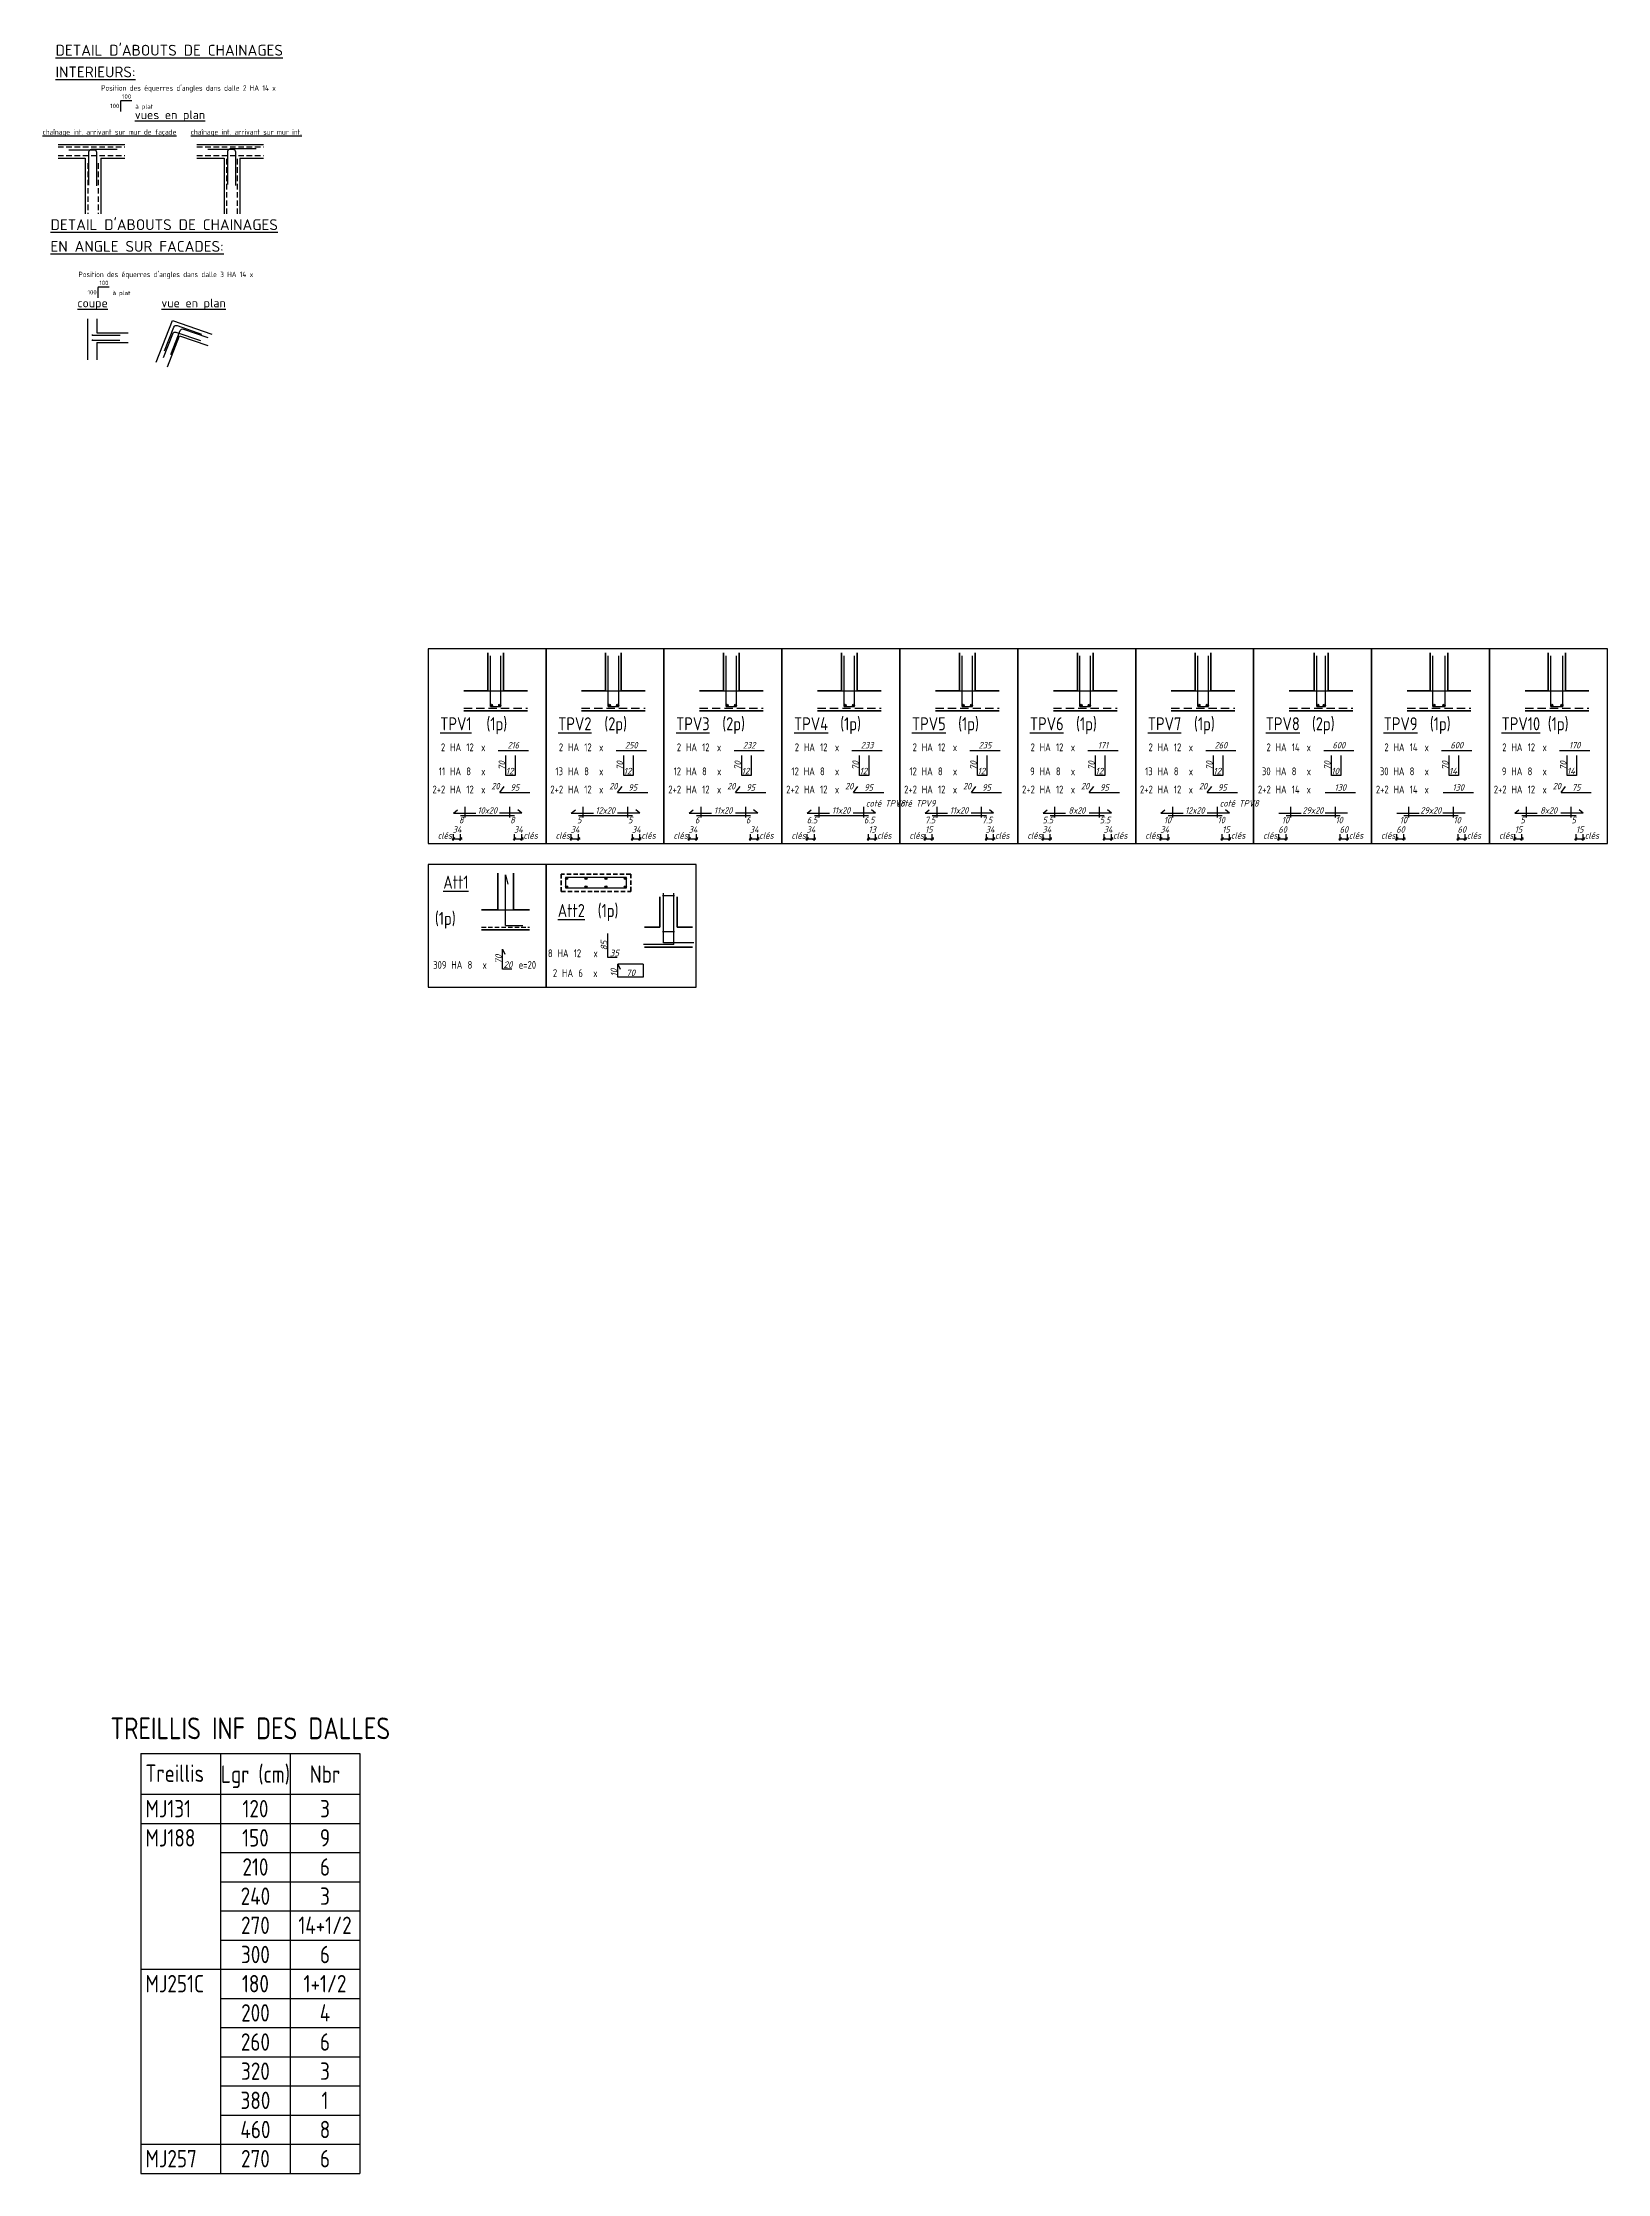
# Model space of a CAD drawing. Header units: millimetres. Extents: x 17235 to 23175, y -25578 to -23029.
# Drawn here: x 17235 to 19036, y -25481 to -23029 of the extents above; entities that cross this region are included whole.
import ezdxf
from ezdxf.enums import TextEntityAlignment as Align

# ---------------------------------------------------------------- set-up
doc = ezdxf.new("R2010")
doc.units = ezdxf.units.MM
doc.linetypes.add('CACHE', pattern=[9.525, 6.35, -3.175])
doc.layers.add('000-Arm_inf_txt', color=32, linetype='Continuous', lineweight=30)
doc.layers.add('01_arm', color=5, linetype='Continuous', lineweight=35)
doc.styles.add('MATTE_TXT', font='isocpeur.ttf', dxfattribs={"width": 0.8})

msp = doc.modelspace()

# ---------------------------------------------------------------- hatches: boundary and pattern name
at = {"layer": '000-Arm_inf_txt', "ltscale": 2}
for points in [[(17751.56, -23790.52, -1), (17751.56, -23792.92, -1)], [(17761.16, -23790.52, 1), (17761.16, -23792.92, 1)], [(17887.27, -23790.52, -1), (17887.27, -23792.92, -1)], [(17896.87, -23790.52, 1), (17896.87, -23792.92, 1)], [(18022.99, -23790.52, -1), (18022.99, -23792.92, -1)], [(18032.59, -23790.52, 1), (18032.59, -23792.92, 1)], [(18158.71, -23790.52, -1), (18158.71, -23792.92, -1)], [(18168.31, -23790.52, 1), (18168.31, -23792.92, 1)], [(18294.43, -23790.52, -1), (18294.43, -23792.92, -1)], [(18304.03, -23790.52, 1), (18304.03, -23792.92, 1)], [(18430.15, -23790.52, -1), (18430.15, -23792.92, -1)], [(18439.75, -23790.52, 1), (18439.75, -23792.92, 1)], [(18565.87, -23790.52, -1), (18565.87, -23792.92, -1)], [(18575.47, -23790.52, 1), (18575.47, -23792.92, 1)], [(18702.59, -23790.52, -1), (18702.59, -23792.92, -1)], [(18710.19, -23790.52, 1), (18710.19, -23792.92, 1)], [(18836.31, -23790.52, -1), (18836.31, -23792.92, -1)], [(18847.91, -23790.52, 1), (18847.91, -23792.92, 1)], [(18972.02, -23790.52, -1), (18972.02, -23792.92, -1)], [(18983.62, -23790.52, 1), (18983.62, -23792.92, 1)], [(17838.13, -23992.18, 1), (17838.13, -23989.78, 1)], [(17838.13, -23999.38, -1), (17838.13, -24001.78, -1)], [(17860.47, -23992.18, 1), (17860.47, -23989.78, 1)], [(17860.47, -23999.38, -1), (17860.47, -24001.78, -1)], [(17883.4, -23992.18, -1), (17883.4, -23989.78, -1)], [(17883.4, -23999.38, 1), (17883.4, -24001.78, 1)], [(17905.73, -23992.18, -1), (17905.73, -23989.78, -1)], [(17905.73, -23999.38, 1), (17905.73, -24001.78, 1)]]:
    msp.add_hatch(color=256, dxfattribs=at).paths.add_polyline_path(points)

# ---------------------------------------------------------------- linework, layer by layer
at = {"layer": '000-Arm_inf_txt'}
for p, q in [((17252.81, -23146.3), (17329.53, -23146.3)), ((17252.81, -23162.3), (17283.95, -23162.3)), ((17283.95, -23162.3), (17283.95, -23226.04)), ((17301.95, -23162.3), (17329.53, -23162.3)), ((17301.95, -23162.3), (17301.95, -23226.04)), ((17412.73, -23146.3), (17489.45, -23146.3)), ((17412.73, -23162.3), (17443.87, -23162.3)), ((17443.87, -23162.3), (17443.87, -23226.04)), ((17461.87, -23162.3), (17489.45, -23162.3)), ((17461.87, -23162.3), (17461.87, -23226.04)), ((17286.77, -23347.03), (17286.77, -23394.04)), ((17297.55, -23347.03), (17297.55, -23363.19)), ((17365.79, -23396.96), (17384.6, -23348.96)), ((17384.6, -23348.96), (17429.73, -23364.57)), ((17292.34, -23365.68), (17324.26, -23365.68)), ((17292.34, -23371.64), (17323.86, -23371.64)), ((17297.55, -23363.19), (17333.48, -23363.19)), ((17297.55, -23374.13), (17333.48, -23374.13)), ((17297.55, -23374.13), (17297.55, -23394.04)), ((17378.83, -23402.07), (17392.73, -23366.59)), ((17392.73, -23366.59), (17425.15, -23377.8)), ((17750.36, -23792.92), (17750.36, -23734.92)), ((17762.36, -23792.92), (17762.36, -23734.92)), ((17886.07, -23792.92), (17886.07, -23734.92)), ((17898.07, -23792.92), (17898.07, -23734.92)), ((18021.79, -23792.92), (18021.79, -23734.92)), ((18033.79, -23792.92), (18033.79, -23734.92)), ((18157.51, -23792.92), (18157.51, -23734.92)), ((18169.51, -23792.92), (18169.51, -23734.92)), ((18293.23, -23792.92), (18293.23, -23734.92)), ((18305.23, -23792.92), (18305.23, -23734.92)), ((18428.95, -23792.92), (18428.95, -23734.92)), ((18440.95, -23792.92), (18440.95, -23734.92)), ((18564.67, -23792.92), (18564.67, -23734.92)), ((18576.67, -23792.92), (18576.67, -23734.92)), ((18701.39, -23792.92), (18701.39, -23734.92)), ((18711.39, -23792.92), (18711.39, -23734.92)), ((18835.11, -23792.92), (18835.11, -23734.92)), ((18849.11, -23792.92), (18849.11, -23734.92)), ((18970.82, -23792.92), (18970.82, -23734.92)), ((18984.82, -23792.92), (18984.82, -23734.92)), ((17747.36, -23774.92), (17765.36, -23774.92)), ((17883.07, -23774.92), (17901.07, -23774.92)), ((18018.79, -23774.92), (18036.79, -23774.92)), ((18154.51, -23774.92), (18172.51, -23774.92)), ((18290.23, -23774.92), (18308.23, -23774.92)), ((18425.95, -23774.92), (18443.95, -23774.92)), ((18561.67, -23774.92), (18579.67, -23774.92)), ((18698.39, -23774.92), (18714.39, -23774.92)), ((18832.11, -23774.92), (18852.11, -23774.92)), ((18967.82, -23774.92), (18987.82, -23774.92)), ((17750.36, -23792.92), (17762.36, -23792.92)), ((17886.07, -23792.92), (17898.07, -23792.92)), ((18021.79, -23792.92), (18033.79, -23792.92)), ((18157.51, -23792.92), (18169.51, -23792.92)), ((18293.23, -23792.92), (18305.23, -23792.92)), ((18428.95, -23792.92), (18440.95, -23792.92)), ((18564.67, -23792.92), (18576.67, -23792.92)), ((18701.39, -23792.92), (18711.39, -23792.92)), ((18835.11, -23792.92), (18849.11, -23792.92)), ((18970.82, -23792.92), (18984.82, -23792.92)), ((17759.38, -23843.57), (17794.19, -23843.57)), ((17768.2, -23872.44), (17768.2, -23849.42)), ((17895.1, -23843.57), (17929.91, -23843.57)), ((17903.91, -23872.44), (17903.91, -23849.42)), ((18030.82, -23843.57), (18065.63, -23843.57)), ((18039.63, -23872.44), (18039.63, -23849.42)), ((18166.54, -23843.57), (18201.35, -23843.57)), ((18175.35, -23872.44), (18175.35, -23849.42)), ((18302.26, -23843.57), (18337.07, -23843.57)), ((18311.07, -23872.44), (18311.07, -23849.42)), ((18437.98, -23843.57), (18472.78, -23843.57)), ((18446.79, -23872.44), (18446.79, -23849.42)), ((18573.7, -23843.57), (18608.5, -23843.57)), ((18582.51, -23872.44), (18582.51, -23849.42)), ((18709.42, -23843.57), (18744.22, -23843.57)), ((18718.23, -23872.44), (18718.23, -23849.42)), ((18845.13, -23843.57), (18879.94, -23843.57)), ((18853.95, -23872.44), (18853.95, -23849.42)), ((18980.85, -23843.57), (19015.66, -23843.57)), ((18989.66, -23872.44), (18989.66, -23849.42)), ((17778.95, -23872.44), (17768.2, -23872.44)), ((17914.67, -23872.44), (17903.91, -23872.44)), ((18050.39, -23872.44), (18039.63, -23872.44)), ((18186.1, -23872.44), (18175.35, -23872.44)), ((18321.82, -23872.44), (18311.07, -23872.44)), ((18457.54, -23872.44), (18446.79, -23872.44)), ((18593.26, -23872.44), (18582.51, -23872.44)), ((18728.98, -23872.44), (18718.23, -23872.44)), ((18864.7, -23872.44), (18853.95, -23872.44)), ((19000.42, -23872.44), (18989.66, -23872.44)), ((17761.11, -23892.16), (17795.92, -23892.16)), ((17896.83, -23892.16), (17931.64, -23892.16)), ((18032.55, -23892.16), (18067.36, -23892.16)), ((18168.27, -23892.16), (18203.07, -23892.16)), ((18303.99, -23892.16), (18338.79, -23892.16)), ((18439.7, -23892.16), (18474.51, -23892.16)), ((18575.42, -23892.16), (18610.23, -23892.16)), ((18711.14, -23892.16), (18745.95, -23892.16)), ((18846.86, -23892.16), (18881.67, -23892.16)), ((18982.58, -23892.16), (19017.39, -23892.16)), ((17707.81, -23915.95), (17712.47, -23911.79)), ((17707.81, -23915.95), (17733.51, -23915.95)), ((17786.61, -23915.95), (17760.92, -23915.95)), ((17786.61, -23915.95), (17781.96, -23911.79)), ((17843.53, -23915.95), (17848.19, -23911.79)), ((17843.53, -23915.95), (17869.23, -23915.95)), ((17922.33, -23915.95), (17896.64, -23915.95)), ((17922.33, -23915.95), (17917.68, -23911.79)), ((17979.25, -23915.95), (17983.9, -23911.79)), ((17979.25, -23915.95), (18004.94, -23915.95)), ((18058.05, -23915.95), (18032.36, -23915.95)), ((18058.05, -23915.95), (18053.4, -23911.79)), ((18114.97, -23915.95), (18119.62, -23911.79)), ((18114.97, -23915.95), (18140.66, -23915.95)), ((18193.77, -23915.95), (18168.07, -23915.95)), ((18193.77, -23915.95), (18189.11, -23911.79)), ((18250.69, -23915.95), (18255.34, -23911.79)), ((18250.69, -23915.95), (18276.38, -23915.95)), ((18329.49, -23915.95), (18303.79, -23915.95)), ((18329.49, -23915.95), (18324.83, -23911.79)), ((18386.41, -23915.95), (18391.06, -23911.79)), ((18386.41, -23915.95), (18412.1, -23915.95)), ((18465.21, -23915.95), (18439.51, -23915.95)), ((18465.21, -23915.95), (18460.55, -23911.79)), ((18522.13, -23915.95), (18526.78, -23911.79)), ((18522.13, -23915.95), (18547.82, -23915.95)), ((18600.92, -23915.95), (18575.23, -23915.95)), ((18600.92, -23915.95), (18596.27, -23911.79)), ((18657.84, -23915.95), (18683.54, -23915.95)), ((18736.64, -23915.95), (18710.95, -23915.95)), ((18793.56, -23915.95), (18819.26, -23915.95)), ((18872.36, -23915.95), (18846.67, -23915.95)), ((18929.28, -23915.95), (18933.94, -23911.79)), ((18929.28, -23915.95), (18954.98, -23915.95)), ((19008.08, -23915.95), (18982.39, -23915.95)), ((19008.08, -23915.95), (19003.43, -23911.79)), ((17767.91, -24044.86), (17767.91, -23986.86)), ((17767.91, -23986.86), (17770.56, -23997.61)), ((17948.45, -24010.5), (17962.45, -24010.5)), ((17949.45, -24064.9), (17949.45, -24007.91)), ((17961.45, -24066.9), (17961.45, -24007.91)), ((17758.91, -24026.86), (17776.91, -24026.86)), ((17767.91, -24044.86), (17787.91, -24044.86)), ((17764.21, -24095.13), (17764.21, -24072.11)), ((17764.21, -24072.11), (17766.92, -24077.82)), ((17885.71, -24081.77), (17885.71, -24054.25)), ((17961.45, -24066.9), (17926.45, -24066.9)), ((17948.45, -24051.9), (17962.45, -24051.9)), ((17984.45, -24064.9), (17949.45, -24064.9)), ((17774.97, -24095.13), (17764.21, -24095.13)), ((17896.46, -24081.77), (17885.71, -24081.77)), ((17897.17, -24104.57), (17897.17, -24089.69)), ((17897.17, -24089.69), (17899.87, -24095.4)), ((17926.37, -24089.69), (17897.17, -24089.69)), ((17926.37, -24104.57), (17897.17, -24104.57)), ((17348.1, -24997.69), (17600.07, -24997.69)), ((17348.1, -24997.69), (17348.1, -25480.74)), ((17439.99, -24997.69), (17439.99, -25480.74)), ((17520.03, -24997.69), (17520.03, -25480.74)), ((17600.07, -24997.69), (17600.07, -25480.74)), ((17348.1, -25044.48), (17600.07, -25044.48)), ((17348.1, -25078.04), (17600.07, -25078.04)), ((17439.99, -25111.6), (17600.07, -25111.6)), ((17439.99, -25145.16), (17600.07, -25145.16)), ((17439.99, -25178.72), (17600.07, -25178.72)), ((17439.99, -25212.28), (17600.07, -25212.28)), ((17348.1, -25245.83), (17600.07, -25245.83)), ((17439.99, -25279.39), (17600.07, -25279.39)), ((17439.99, -25312.95), (17600.07, -25312.95)), ((17439.99, -25346.51), (17600.07, -25346.51)), ((17439.99, -25380.07), (17600.07, -25380.07)), ((17439.99, -25413.62), (17600.07, -25413.62)), ((17348.1, -25447.18), (17600.07, -25447.18)), ((17348.1, -25480.74), (17600.07, -25480.74))]:
    msp.add_line(p, q, dxfattribs=at)
at = {"layer": '000-Arm_inf_txt', "linetype": 'CACHE'}
for p, q in [((17252.81, -23149.3), (17329.53, -23149.3)), ((17252.81, -23159.3), (17329.53, -23159.3)), ((17412.73, -23149.3), (17489.45, -23149.3)), ((17412.73, -23159.3), (17489.45, -23159.3)), ((17446.87, -23163.12), (17446.87, -23226.04)), ((17458.87, -23163.12), (17458.87, -23226.04)), ((17286.95, -23168), (17286.95, -23226.04)), ((17298.95, -23168), (17298.95, -23226.04))]:
    msp.add_line(p, q, dxfattribs=at)
at = {"layer": '000-Arm_inf_txt', "linetype": 'CACHE', "ltscale": 1.5}
for p, q in [((17719.73, -23794.92), (17792.98, -23794.92)), ((17855.45, -23794.92), (17928.7, -23794.92)), ((17991.17, -23794.92), (18064.41, -23794.92)), ((18126.89, -23794.92), (18200.13, -23794.92)), ((18262.61, -23794.92), (18335.85, -23794.92)), ((18398.33, -23794.92), (18471.57, -23794.92)), ((18534.05, -23794.92), (18607.29, -23794.92)), ((18669.77, -23794.92), (18743.01, -23794.92)), ((18805.48, -23794.92), (18878.73, -23794.92)), ((18941.2, -23794.92), (19014.45, -23794.92))]:
    msp.add_line(p, q, dxfattribs=at)
at = {"layer": '000-Arm_inf_txt', "ltscale": 7}
for p, q in [((17778.95, -23849.42), (17778.95, -23872.44)), ((17914.67, -23849.42), (17914.67, -23872.44)), ((18050.39, -23849.42), (18050.39, -23872.44)), ((18186.1, -23849.42), (18186.1, -23872.44)), ((18321.82, -23849.42), (18321.82, -23872.44)), ((18457.54, -23849.42), (18457.54, -23872.44)), ((18593.26, -23849.42), (18593.26, -23872.44)), ((18728.98, -23849.42), (18728.98, -23872.44)), ((18864.7, -23849.42), (18864.7, -23872.44)), ((19000.42, -23849.42), (19000.42, -23872.44)), ((17716.08, -23918.62), (17778.34, -23918.62)), ((17721.16, -23908.63), (17721.16, -23920.77)), ((17772.54, -23908.63), (17772.54, -23920.77)), ((17851.8, -23918.62), (17914.06, -23918.62)), ((17856.88, -23908.63), (17856.88, -23920.77)), ((17908.25, -23908.63), (17908.25, -23920.77)), ((17987.52, -23918.62), (18049.78, -23918.62)), ((17992.59, -23908.63), (17992.59, -23920.77)), ((18043.97, -23908.63), (18043.97, -23920.77)), ((18123.24, -23918.62), (18185.5, -23918.62)), ((18128.31, -23908.63), (18128.31, -23920.77)), ((18179.69, -23908.63), (18179.69, -23920.77)), ((18258.96, -23918.62), (18321.22, -23918.62)), ((18264.03, -23908.63), (18264.03, -23920.77)), ((18315.41, -23908.63), (18315.41, -23920.77)), ((18394.68, -23918.62), (18456.94, -23918.62)), ((18399.75, -23908.63), (18399.75, -23920.77)), ((18451.13, -23908.63), (18451.13, -23920.77)), ((18530.39, -23918.62), (18592.66, -23918.62)), ((18535.47, -23908.63), (18535.47, -23920.77)), ((18586.85, -23908.63), (18586.85, -23920.77)), ((18666.11, -23918.62), (18728.38, -23918.62)), ((18671.19, -23908.63), (18671.19, -23920.77)), ((18722.57, -23908.63), (18722.57, -23920.77)), ((18801.83, -23918.62), (18864.09, -23918.62)), ((18806.91, -23908.63), (18806.91, -23920.77)), ((18858.29, -23908.63), (18858.29, -23920.77)), ((18937.55, -23918.62), (18999.81, -23918.62)), ((18942.63, -23908.63), (18942.63, -23920.77)), ((18994, -23908.63), (18994, -23920.77)), ((17926.37, -24089.69), (17926.37, -24104.57))]:
    msp.add_line(p, q, dxfattribs=at)
at = {"layer": '000-Arm_inf_txt', "ltscale": 2}
for p, q in [((17761.11, -23892.16), (17766.24, -23885.26)), ((17896.83, -23892.16), (17901.96, -23885.26)), ((18032.55, -23892.16), (18037.68, -23885.26)), ((18168.27, -23892.16), (18173.4, -23885.26)), ((18303.99, -23892.16), (18309.12, -23885.26)), ((18439.7, -23892.16), (18444.84, -23885.26)), ((18575.42, -23892.16), (18580.55, -23885.26)), ((18982.58, -23892.16), (18987.71, -23885.26))]:
    msp.add_line(p, q, dxfattribs=at)
at = {"layer": '000-Arm_inf_txt', "ltscale": 200}
for p, q in [((17706.31, -23946.66), (17709.31, -23943.66)), ((17706.32, -23945.16), (17717.83, -23945.16)), ((17707.81, -23947.04), (17707.81, -23939.87)), ((17714.58, -23946.66), (17717.58, -23943.66)), ((17716.08, -23947.04), (17716.08, -23939.87)), ((17776.84, -23946.66), (17779.84, -23943.66)), ((17776.85, -23945.16), (17788.36, -23945.16)), ((17778.34, -23947.04), (17778.34, -23939.87)), ((17785.11, -23946.66), (17788.11, -23943.66)), ((17786.61, -23947.04), (17786.61, -23939.87)), ((17842.03, -23946.66), (17845.03, -23943.66)), ((17842.04, -23945.16), (17853.55, -23945.16)), ((17843.53, -23947.04), (17843.53, -23939.87)), ((17850.3, -23946.66), (17853.3, -23943.66)), ((17851.8, -23947.04), (17851.8, -23939.87)), ((17912.56, -23946.66), (17915.56, -23943.66)), ((17912.57, -23945.16), (17924.08, -23945.16)), ((17914.06, -23947.04), (17914.06, -23939.87)), ((17920.83, -23946.66), (17923.83, -23943.66)), ((17922.33, -23947.04), (17922.33, -23939.87)), ((17977.75, -23946.66), (17980.75, -23943.66)), ((17977.76, -23945.16), (17989.26, -23945.16)), ((17979.25, -23947.04), (17979.25, -23939.87)), ((17986.02, -23946.66), (17989.02, -23943.66)), ((17987.52, -23947.04), (17987.52, -23939.87)), ((18048.28, -23946.66), (18051.28, -23943.66)), ((18048.29, -23945.16), (18059.79, -23945.16)), ((18049.78, -23947.04), (18049.78, -23939.87)), ((18056.55, -23946.66), (18059.55, -23943.66)), ((18058.05, -23947.04), (18058.05, -23939.87)), ((18113.47, -23946.66), (18116.47, -23943.66)), ((18113.48, -23945.16), (18124.98, -23945.16)), ((18114.97, -23947.04), (18114.97, -23939.87)), ((18121.74, -23946.66), (18124.74, -23943.66)), ((18123.24, -23947.04), (18123.24, -23939.87)), ((18184, -23946.66), (18187, -23943.66)), ((18184.01, -23945.16), (18195.51, -23945.16)), ((18185.5, -23947.04), (18185.5, -23939.87)), ((18192.27, -23946.66), (18195.27, -23943.66)), ((18193.77, -23947.04), (18193.77, -23939.87)), ((18249.19, -23946.66), (18252.19, -23943.66)), ((18249.2, -23945.16), (18260.7, -23945.16)), ((18250.69, -23947.04), (18250.69, -23939.87)), ((18257.46, -23946.66), (18260.46, -23943.66)), ((18258.96, -23947.04), (18258.96, -23939.87)), ((18319.72, -23946.66), (18322.72, -23943.66)), ((18319.73, -23945.16), (18331.23, -23945.16)), ((18321.22, -23947.04), (18321.22, -23939.87)), ((18327.99, -23946.66), (18330.99, -23943.66)), ((18329.49, -23947.04), (18329.49, -23939.87)), ((18384.91, -23946.66), (18387.91, -23943.66)), ((18384.92, -23945.16), (18396.42, -23945.16)), ((18386.41, -23947.04), (18386.41, -23939.87)), ((18393.18, -23946.66), (18396.18, -23943.66)), ((18394.68, -23947.04), (18394.68, -23939.87)), ((18455.44, -23946.66), (18458.44, -23943.66)), ((18455.45, -23945.16), (18466.95, -23945.16)), ((18456.94, -23947.04), (18456.94, -23939.87)), ((18463.71, -23946.66), (18466.71, -23943.66)), ((18465.21, -23947.04), (18465.21, -23939.87)), ((18520.63, -23946.66), (18523.63, -23943.66)), ((18520.63, -23945.16), (18532.14, -23945.16)), ((18522.13, -23947.04), (18522.13, -23939.87)), ((18528.89, -23946.66), (18531.89, -23943.66)), ((18530.39, -23947.04), (18530.39, -23939.87)), ((18591.16, -23946.66), (18594.16, -23943.66)), ((18591.17, -23945.16), (18602.67, -23945.16)), ((18592.66, -23947.04), (18592.66, -23939.87)), ((18599.42, -23946.66), (18602.42, -23943.66)), ((18600.92, -23947.04), (18600.92, -23939.87)), ((18656.34, -23946.66), (18659.34, -23943.66)), ((18656.35, -23945.16), (18667.86, -23945.16)), ((18657.84, -23947.04), (18657.84, -23939.87)), ((18664.61, -23946.66), (18667.61, -23943.66)), ((18666.11, -23947.04), (18666.11, -23939.87)), ((18726.88, -23946.66), (18729.88, -23943.66)), ((18726.88, -23945.16), (18738.39, -23945.16)), ((18728.38, -23947.04), (18728.38, -23939.87)), ((18735.14, -23946.66), (18738.14, -23943.66)), ((18736.64, -23947.04), (18736.64, -23939.87)), ((18792.06, -23946.66), (18795.06, -23943.66)), ((18792.07, -23945.16), (18803.58, -23945.16)), ((18793.56, -23947.04), (18793.56, -23939.87)), ((18800.33, -23946.66), (18803.33, -23943.66)), ((18801.83, -23947.04), (18801.83, -23939.87)), ((18862.59, -23946.66), (18865.59, -23943.66)), ((18862.6, -23945.16), (18874.11, -23945.16)), ((18864.09, -23947.04), (18864.09, -23939.87)), ((18870.86, -23946.66), (18873.86, -23943.66)), ((18872.36, -23947.04), (18872.36, -23939.87)), ((18927.78, -23946.66), (18930.78, -23943.66)), ((18927.79, -23945.16), (18939.29, -23945.16)), ((18929.28, -23947.04), (18929.28, -23939.87)), ((18936.05, -23946.66), (18939.05, -23943.66)), ((18937.55, -23947.04), (18937.55, -23939.87)), ((18998.31, -23946.66), (19001.31, -23943.66)), ((18998.32, -23945.16), (19009.83, -23945.16)), ((18999.81, -23947.04), (18999.81, -23939.87)), ((19006.58, -23946.66), (19009.58, -23943.66)), ((19008.08, -23947.04), (19008.08, -23939.87))]:
    msp.add_line(p, q, dxfattribs=at)
at = {"layer": '000-Arm_inf_txt', "linetype": 'CACHE', "ltscale": 0.8}
msp.add_line((17740.29, -24046.86), (17795.53, -24046.86), dxfattribs=at)
at = {"layer": '000-Arm_inf_txt'}
for points in [[(17337.8, -23096.04), (17325.62, -23096.04, 0.4142136), (17324.62, -23097.04), (17324.62, -23108.4)], [(17297.47, -23194.1), (17297.47, -23155.8, 0.4026423), (17294.59, -23152.8), (17265.14, -23152.8)], [(17288.43, -23193.07), (17288.43, -23154.77, -0.4026423), (17291.31, -23151.77), (17320.77, -23151.77)], [(17457.39, -23193.59), (17457.39, -23155.28, 0.4026423), (17454.51, -23152.29), (17425.06, -23152.29)], [(17448.35, -23192.55), (17448.35, -23154.25, -0.4026423), (17451.23, -23151.25), (17480.69, -23151.25)], [(17311.75, -23310.52), (17299.57, -23310.52, 0.4142136), (17298.57, -23311.52), (17298.57, -23322.87)], [(17374.04, -23391.55), (17384.78, -23364.12, -0.4026423), (17388.56, -23362.38), (17416.7, -23372.13)], [(17375.37, -23383.94), (17386.12, -23356.51, -0.4026423), (17389.89, -23354.77), (17418.04, -23364.52)], [(17382.67, -23388.04), (17393.41, -23360.61, -0.4026423), (17397.19, -23358.87), (17425.33, -23368.62)]]:
    msp.add_lwpolyline(points, format="xyb", dxfattribs=at)
at = {"layer": '000-Arm_inf_txt', "const_width": 1}
for points in [[(17291.84, -23365.68, 1), (17292.84, -23365.68, 1)], [(17291.84, -23371.64, -1), (17292.84, -23371.64, -1)]]:
    msp.add_lwpolyline(points, format="xyb", close=True, dxfattribs=at)
at = {"layer": '000-Arm_inf_txt'}
for points in [[(17678.74, -23950.66), (17814.46, -23950.66), (17814.46, -23726.86), (17678.74, -23726.86)], [(17814.46, -23950.66), (17950.18, -23950.66), (17950.18, -23726.86), (17814.46, -23726.86)], [(17950.18, -23950.66), (18085.9, -23950.66), (18085.9, -23726.86), (17950.18, -23726.86)], [(18085.9, -23950.66), (18221.62, -23950.66), (18221.62, -23726.86), (18085.9, -23726.86)], [(18221.62, -23950.66), (18357.33, -23950.66), (18357.33, -23726.86), (18221.62, -23726.86)], [(18357.33, -23950.66), (18493.05, -23950.66), (18493.05, -23726.86), (18357.33, -23726.86)], [(18493.05, -23950.66), (18628.77, -23950.66), (18628.77, -23726.86), (18493.05, -23726.86)], [(18628.77, -23950.66), (18764.49, -23950.66), (18764.49, -23726.86), (18628.77, -23726.86)], [(18764.49, -23950.66), (18900.21, -23950.66), (18900.21, -23726.86), (18764.49, -23726.86)], [(18900.21, -23950.66), (19035.93, -23950.66), (19035.93, -23726.86), (18900.21, -23726.86)], [(17678.74, -24115.81), (17814.46, -24115.81), (17814.46, -23974.8), (17678.74, -23974.8)], [(17814.46, -24115.81), (17987.07, -24115.81), (17987.07, -23974.8), (17814.46, -23974.8)], [(17836.93, -24001.78), (17906.93, -24001.78), (17906.93, -23989.78), (17836.93, -23989.78)]]:
    msp.add_lwpolyline(points, close=True, dxfattribs=at)
at = {"layer": '000-Arm_inf_txt', "ltscale": 2}
for centre in [(17751.56, -23791.72), (17761.16, -23791.72), (17887.27, -23791.72), (17896.87, -23791.72), (18022.99, -23791.72), (18032.59, -23791.72), (18158.71, -23791.72), (18168.31, -23791.72), (18294.43, -23791.72), (18304.03, -23791.72), (18430.15, -23791.72), (18439.75, -23791.72), (18565.87, -23791.72), (18575.47, -23791.72), (18702.59, -23791.72), (18710.19, -23791.72), (18836.31, -23791.72), (18847.91, -23791.72), (18972.02, -23791.72), (18983.62, -23791.72), (17838.13, -23990.98), (17838.13, -24000.58), (17860.47, -23990.98), (17860.47, -24000.58), (17883.4, -23990.98), (17883.4, -24000.58), (17905.73, -23990.98), (17905.73, -24000.58)]:
    msp.add_circle(centre, 1.2, dxfattribs=at)
at = {"layer": '01_arm'}
for p, q in [((17747.36, -23731.18), (17747.36, -23774.92)), ((17765.36, -23731.18), (17765.36, -23774.92)), ((17883.07, -23731.18), (17883.07, -23774.92)), ((17901.07, -23731.18), (17901.07, -23774.92)), ((18018.79, -23731.18), (18018.79, -23774.92)), ((18036.79, -23731.18), (18036.79, -23774.92)), ((18154.51, -23731.18), (18154.51, -23774.92)), ((18172.51, -23731.18), (18172.51, -23774.92)), ((18290.23, -23731.18), (18290.23, -23774.92)), ((18308.23, -23731.18), (18308.23, -23774.92)), ((18425.95, -23731.18), (18425.95, -23774.92)), ((18443.95, -23731.18), (18443.95, -23774.92)), ((18561.67, -23731.18), (18561.67, -23774.92)), ((18579.67, -23731.18), (18579.67, -23774.92)), ((18698.39, -23731.18), (18698.39, -23774.92)), ((18714.39, -23731.18), (18714.39, -23774.92)), ((18832.11, -23731.18), (18832.11, -23774.92)), ((18852.11, -23731.18), (18852.11, -23774.92)), ((18967.82, -23731.18), (18967.82, -23774.92)), ((18987.82, -23731.18), (18987.82, -23774.92)), ((17719.73, -23774.92), (17747.36, -23774.92)), ((17765.36, -23774.92), (17792.98, -23774.92)), ((17855.45, -23774.92), (17883.07, -23774.92)), ((17901.07, -23774.92), (17928.7, -23774.92)), ((17991.17, -23774.92), (18018.79, -23774.92)), ((18036.79, -23774.92), (18064.41, -23774.92)), ((18126.89, -23774.92), (18154.51, -23774.92)), ((18172.51, -23774.92), (18200.13, -23774.92)), ((18262.61, -23774.92), (18290.23, -23774.92)), ((18308.23, -23774.92), (18335.85, -23774.92)), ((18398.33, -23774.92), (18425.95, -23774.92)), ((18443.95, -23774.92), (18471.57, -23774.92)), ((18534.05, -23774.92), (18561.67, -23774.92)), ((18579.67, -23774.92), (18607.29, -23774.92)), ((18669.77, -23774.92), (18698.39, -23774.92)), ((18714.39, -23774.92), (18743.01, -23774.92)), ((18805.48, -23774.92), (18832.11, -23774.92)), ((18852.11, -23774.92), (18878.73, -23774.92)), ((18941.2, -23774.92), (18967.82, -23774.92)), ((18987.82, -23774.92), (19014.45, -23774.92)), ((17719.73, -23797.92), (17792.98, -23797.92)), ((17855.45, -23797.92), (17928.7, -23797.92)), ((17991.17, -23797.92), (18064.41, -23797.92)), ((18126.89, -23797.92), (18200.13, -23797.92)), ((18262.61, -23797.92), (18335.85, -23797.92)), ((18398.33, -23797.92), (18471.57, -23797.92)), ((18534.05, -23797.92), (18607.29, -23797.92)), ((18669.77, -23797.92), (18743.01, -23797.92)), ((18805.48, -23797.92), (18878.73, -23797.92)), ((18941.2, -23797.92), (19014.45, -23797.92)), ((17758.91, -23984.67), (17758.91, -24026.86)), ((17776.91, -23984.67), (17776.91, -24026.86)), ((17945.45, -24046.9), (17945.45, -24012.07)), ((17965.45, -24046.9), (17965.45, -24012.07)), ((17740.29, -24026.86), (17758.91, -24026.86)), ((17776.91, -24026.86), (17795.53, -24026.86)), ((17927.92, -24046.9), (17945.45, -24046.9)), ((17982.99, -24046.9), (17965.45, -24046.9)), ((17740.29, -24049.86), (17795.53, -24049.86)), ((17927.92, -24069.9), (17982.99, -24069.9))]:
    msp.add_line(p, q, dxfattribs=at)
at = {"layer": '01_arm', "linetype": 'CACHE', "ltscale": 0.8}
msp.add_lwpolyline([(17831.93, -24005.78), (17911.93, -24005.78), (17911.93, -23985.78), (17831.93, -23985.78)], close=True, dxfattribs=at)

# ---------------------------------------------------------------- texts
at = {"layer": '000-Arm_inf_txt', "style": 'MATTE_TXT'}
for s, height, p in [("%%UDETAIL D'ABOUTS DE CHAINAGES", 12.5, (17249.97, -23044.24)), ('%%UINTERIEURS:', 12.5, (17249.97, -23069.24)), ('%%Uvues en plan', 10, (17341.17, -23117.29)), ('à plat', 5, (17341.72, -23105.31)), ("%%UDETAIL D'ABOUTS DE CHAINAGES", 12.5, (17244.2, -23244.94)), ('%%UEN ANGLE SUR FACADES:', 12.5, (17244.2, -23269.94)), ('%%ucoupe', 10, (17275.09, -23333.79)), ('à plat', 5, (17315.68, -23319.79)), ('%%uvue en plan', 10, (17371.74, -23333.79))]:
    msp.add_text(s, height=height, dxfattribs=at).set_placement(p)
for p in [(17331.71, -23093.74), (17305.66, -23308.22)]:
    msp.add_text('100', height=5, dxfattribs=at).set_placement(p, align=Align.CENTER)
for p in [(17323.34, -23104.58), (17297.29, -23319.06)]:
    msp.add_text('100', height=5, dxfattribs=at).set_placement(p, align=Align.RIGHT)
at = {"layer": '000-Arm_inf_txt', "style": 'MATTE_TXT', "width": 0.8}
for s, height, p in [('%%Uchaînage int. arrivant sur mur de façade', 6.25, (17235.07, -23135.2)), ('%%Uchaînage int. arrivant sur mur int.', 6.25, (17405.65, -23135.2)), ('(1p)', 15, (17745.85, -23820.41)), ('(2p)', 15, (17881.57, -23820.41)), ('(2p)', 15, (18017.29, -23820.41)), ('(1p)', 15, (18153.01, -23820.41)), ('(1p)', 15, (18288.73, -23820.41)), ('(1p)', 15, (18424.45, -23820.41)), ('(1p)', 15, (18560.17, -23820.41)), ('(2p)', 15, (18695.89, -23820.41)), ('(1p)', 15, (18831.6, -23820.41)), ('(1p)', 15, (18967.32, -23820.41)), ('%%UTPV1', 15, (17692.68, -23820.41)), ('%%UTPV2', 15, (17828.39, -23820.41)), ('%%UTPV3', 15, (17964.11, -23820.41)), ('%%UTPV4', 15, (18099.83, -23820.41)), ('%%UTPV5', 15, (18235.55, -23820.41)), ('%%UTPV6', 15, (18371.27, -23820.41)), ('%%UTPV7', 15, (18506.99, -23820.41)), ('%%UTPV8', 15, (18642.71, -23820.41)), ('%%UTPV9', 15, (18778.43, -23820.41)), ('%%UTPV10', 15, (18914.14, -23820.41)), ('HA', 9, (17704.04, -23844.5)), ('12', 9, (17722.72, -23844.5)), ('HA', 9, (17839.75, -23844.5)), ('12', 9, (17858.44, -23844.5)), ('HA', 9, (17975.47, -23844.5)), ('12', 9, (17994.16, -23844.5)), ('HA', 9, (18111.19, -23844.5)), ('12', 9, (18129.88, -23844.5)), ('HA', 9, (18246.91, -23844.5)), ('12', 9, (18265.6, -23844.5)), ('HA', 9, (18382.63, -23844.5)), ('12', 9, (18401.32, -23844.5)), ('HA', 9, (18518.35, -23844.5)), ('12', 9, (18537.04, -23844.5)), ('HA', 9, (18654.07, -23844.5)), ('14', 9, (18672.76, -23844.5)), ('HA', 9, (18789.79, -23844.5)), ('14', 9, (18808.47, -23844.5)), ('HA', 9, (18925.5, -23844.5)), ('12', 9, (18944.19, -23844.5)), ('HA', 9, (17703.93, -23872.16)), ('8', 9, (17722.62, -23872.16)), ('HA', 9, (17839.65, -23872.16)), ('8', 9, (17858.34, -23872.16)), ('HA', 9, (17975.37, -23872.16)), ('8', 9, (17994.06, -23872.16)), ('HA', 9, (18111.09, -23872.16)), ('8', 9, (18129.78, -23872.16)), ('HA', 9, (18246.81, -23872.16)), ('8', 9, (18265.49, -23872.16)), ('HA', 9, (18382.52, -23872.16)), ('8', 9, (18401.21, -23872.16)), ('HA', 9, (18518.24, -23872.16)), ('8', 9, (18536.93, -23872.16)), ('HA', 9, (18653.96, -23872.16)), ('8', 9, (18672.65, -23872.16)), ('HA', 9, (18789.68, -23872.16)), ('8', 9, (18808.37, -23872.16)), ('HA', 9, (18925.4, -23872.16)), ('8', 9, (18944.09, -23872.16)), ('HA', 9, (17704.04, -23893.09)), ('12', 9, (17722.72, -23893.09)), ('HA', 9, (17839.75, -23893.09)), ('12', 9, (17858.44, -23893.09)), ('HA', 9, (17975.47, -23893.09)), ('12', 9, (17994.16, -23893.09)), ('HA', 9, (18111.19, -23893.09)), ('12', 9, (18129.88, -23893.09)), ('HA', 9, (18246.91, -23893.09)), ('12', 9, (18265.6, -23893.09)), ('HA', 9, (18382.63, -23893.09)), ('12', 9, (18401.32, -23893.09)), ('HA', 9, (18518.35, -23893.09)), ('12', 9, (18537.04, -23893.09)), ('HA', 9, (18654.07, -23893.09)), ('14', 9, (18672.76, -23893.09)), ('HA', 9, (18789.79, -23893.09)), ('14', 9, (18808.47, -23893.09)), ('HA', 9, (18925.5, -23893.09)), ('12', 9, (18944.19, -23893.09)), ('%%UAtt1', 15, (17696.24, -24002.67)), ('%%UAtt2', 15, (17827.95, -24035.3)), ('(1p)', 15, (17873.91, -24035.3)), ('(1p)', 15, (17686.57, -24044.37)), ('HA', 9, (17827.65, -24081.49)), ('12', 9, (17846.34, -24081.49)), ('HA', 9, (17705.47, -24094.85)), ('8', 9, (17724.16, -24094.85)), ('e=20', 9, (17783.03, -24094.85)), ('HA', 9, (17832.9, -24104.29)), ('6', 9, (17851.59, -24104.29)), ('Treillis', 20, (17353.39, -25030.36)), ('MJ131', 20, (17353.39, -25071.12)), ('MJ188', 20, (17353.39, -25104.68)), ('MJ251C', 20, (17353.39, -25272.47)), ('MJ257', 20, (17353.39, -25473.82))]:
    msp.add_text(s, height=height, dxfattribs=at).set_placement(p)
for s, p in [('2', (17698.45, -23844.5)), ('2', (17834.16, -23844.5)), ('2', (17969.88, -23844.5)), ('2', (18105.6, -23844.5)), ('2', (18241.32, -23844.5)), ('2', (18377.04, -23844.5)), ('2', (18512.76, -23844.5)), ('2', (18648.48, -23844.5)), ('2', (18784.2, -23844.5)), ('2', (18919.91, -23844.5)), ('11', (17698.34, -23872.16)), ('13', (17834.06, -23872.16)), ('12', (17969.78, -23872.16)), ('12', (18105.5, -23872.16)), ('12', (18241.22, -23872.16)), ('9', (18376.93, -23872.16)), ('13', (18512.65, -23872.16)), ('30', (18648.37, -23872.16)), ('30', (18784.09, -23872.16)), ('9', (18919.81, -23872.16)), ('2+2', (17698.45, -23893.09)), ('2+2', (17834.16, -23893.09)), ('2+2', (17969.88, -23893.09)), ('2+2', (18105.6, -23893.09)), ('2+2', (18241.32, -23893.09)), ('2+2', (18377.04, -23893.09)), ('2+2', (18512.76, -23893.09)), ('2+2', (18648.48, -23893.09)), ('2+2', (18784.2, -23893.09)), ('2+2', (18919.91, -23893.09)), ('8', (17822.06, -24081.49)), ('309', (17699.88, -24094.85)), ('2', (17827.31, -24104.29))]:
    msp.add_text(s, height=9, dxfattribs=at).set_placement(p, align=Align.RIGHT)
for s, height, p in [('x', 9, (17742.23, -23844.5)), ('x', 9, (17877.95, -23844.5)), ('x', 9, (18013.66, -23844.5)), ('x', 9, (18149.38, -23844.5)), ('x', 9, (18285.1, -23844.5)), ('x', 9, (18420.82, -23844.5)), ('x', 9, (18556.54, -23844.5)), ('x', 9, (18692.26, -23844.5)), ('x', 9, (18827.98, -23844.5)), ('x', 9, (18963.7, -23844.5)), ('x', 9, (17742.3, -23872.16)), ('x', 9, (17878.01, -23872.16)), ('x', 9, (18013.73, -23872.16)), ('x', 9, (18149.45, -23872.16)), ('x', 9, (18285.17, -23872.16)), ('x', 9, (18420.89, -23872.16)), ('x', 9, (18556.61, -23872.16)), ('x', 9, (18692.33, -23872.16)), ('x', 9, (18828.05, -23872.16)), ('x', 9, (18963.76, -23872.16)), ('x', 9, (17742.23, -23893.09)), ('x', 9, (17877.95, -23893.09)), ('x', 9, (18013.66, -23893.09)), ('x', 9, (18149.38, -23893.09)), ('x', 9, (18285.1, -23893.09)), ('x', 9, (18420.82, -23893.09)), ('x', 9, (18556.54, -23893.09)), ('x', 9, (18692.26, -23893.09)), ('x', 9, (18827.98, -23893.09)), ('x', 9, (18963.7, -23893.09)), ('x', 9, (17743.83, -24094.85)), ('x', 9, (17871.27, -24104.29)), ('x', 9, (17871.46, -24081.49)), ('TREILLIS INF DES DALLES', 25, (17474.09, -24981.21)), ('Lgr (cm)', 20, (17480.01, -25031.42)), ('Nbr', 20, (17560.05, -25031.42)), ('120', 20, (17480.01, -25071.12)), ('3', 20, (17560.05, -25071.12)), ('150', 20, (17480.01, -25104.68)), ('9', 20, (17560.05, -25104.68)), ('210', 20, (17480.01, -25138.24)), ('6', 20, (17560.05, -25138.24)), ('240', 20, (17480.01, -25171.8)), ('3', 20, (17560.05, -25171.8)), ('270', 20, (17480.01, -25205.36)), ('14+1/2', 20, (17560.05, -25205.36)), ('300', 20, (17480.01, -25238.92)), ('6', 20, (17560.05, -25238.92)), ('180', 20, (17480.01, -25272.47)), ('1+1/2', 20, (17560.05, -25272.47)), ('200', 20, (17480.01, -25306.03)), ('4', 20, (17560.05, -25306.03)), ('260', 20, (17480.01, -25339.59)), ('6', 20, (17560.05, -25339.59)), ('320', 20, (17480.01, -25373.15)), ('3', 20, (17560.05, -25373.15)), ('380', 20, (17480.01, -25406.71)), ('1', 20, (17560.05, -25406.71)), ('460', 20, (17480.01, -25440.27)), ('8', 20, (17560.05, -25440.27)), ('270', 20, (17480.01, -25473.82)), ('6', 20, (17560.05, -25473.82))]:
    msp.add_text(s, height=height, dxfattribs=at).set_placement(p, align=Align.CENTER)
at = {"layer": '000-Arm_inf_txt', "style": 'MATTE_TXT', "oblique": 15, "width": 0.8}
for s, p in [('216', (17776.79, -23843.57)), ('250', (17912.51, -23843.57)), ('232', (18048.22, -23843.57)), ('233', (18183.94, -23843.57)), ('235', (18319.66, -23843.57)), ('171', (18455.38, -23843.57)), ('260', (18591.1, -23843.57)), ('600', (18726.82, -23843.57)), ('600', (18862.54, -23843.57)), ('170', (18998.26, -23843.57)), ('95', (17778.51, -23892.16)), ('95', (17914.23, -23892.16)), ('95', (18049.95, -23892.16)), ('95', (18185.67, -23892.16)), ('95', (18321.39, -23892.16)), ('95', (18457.11, -23892.16)), ('95', (18592.83, -23892.16)), ('130', (18728.55, -23892.16)), ('130', (18864.26, -23892.16)), ('75', (18999.98, -23892.16)), ('10x20', (17746.85, -23918.62)), ('12x20', (17882.57, -23918.62)), ('11x20', (18018.28, -23918.62)), ('11x20', (18154, -23918.62)), ('11x20', (18289.72, -23918.62)), ('8x20', (18425.44, -23918.62)), ('12x20', (18561.16, -23918.62)), ('29x20', (18696.88, -23918.62)), ('29x20', (18832.6, -23918.62)), ('8x20', (18968.31, -23918.62))]:
    msp.add_text(s, height=7.5, dxfattribs=at).set_placement(p, align=Align.BOTTOM_CENTER)
at = {"layer": '000-Arm_inf_txt', "style": 'MATTE_TXT', "oblique": 15}
for s, p in [('70', (17767.41, -23861.14)), ('70', (17903.13, -23861.14)), ('70', (18038.84, -23861.14)), ('70', (18174.56, -23861.14)), ('70', (18310.28, -23861.14)), ('70', (18446, -23861.14)), ('70', (18581.72, -23861.14)), ('70', (18717.44, -23861.14)), ('70', (18853.16, -23861.14)), ('70', (18988.88, -23861.14)), ('85', (17884.92, -24068.01)), ('70', (17763.42, -24083.83)), ('10', (17896.38, -24099.27))]:
    msp.add_text(s, height=7.5, rotation=90, dxfattribs=at).set_placement(p, align=Align.CENTER)
for s, p in [('12', (17772.53, -23871.09)), ('12', (17908.25, -23871.09)), ('12', (18043.96, -23871.09)), ('12', (18179.68, -23871.09)), ('12', (18315.4, -23871.09)), ('12', (18451.12, -23871.09)), ('12', (18586.84, -23871.09)), ('10', (18722.56, -23871.09)), ('14', (18858.28, -23871.09)), ('14', (18994, -23871.09)), ('70', (17911.77, -24103.23))]:
    msp.add_text(s, height=7.5, dxfattribs=at).set_placement(p, align=Align.CENTER)
at = {"layer": '000-Arm_inf_txt', "style": 'MATTE_TXT', "oblique": 15, "width": 0.8}
for s, p in [('20', (17760.95, -23888.44)), ('20', (17896.66, -23888.44)), ('20', (18032.38, -23888.44)), ('20', (18168.1, -23888.44)), ('coté TPV9', (18262.5, -23908.19)), ('20', (18303.82, -23888.44)), ('20', (18439.54, -23888.44)), ('20', (18575.26, -23888.44)), ('20', (18982.41, -23888.44)), ('8', (17719.47, -23927.48)), ('5', (17855.19, -23927.48)), ('6', (17990.9, -23927.48)), ('6.5', (18126.62, -23927.48)), ('7.5', (18262.34, -23927.48)), ('5.5', (18398.06, -23927.48)), ('10', (18533.78, -23927.48)), ('10', (18669.5, -23927.48)), ('10', (18805.22, -23927.48)), ('5', (18940.94, -23927.48)), ('clés', (17706.32, -23945.16)), ('clés', (17842.04, -23945.16)), ('clés', (17977.76, -23945.16)), ('clés', (18113.48, -23945.16)), ('clés', (18249.2, -23945.16)), ('clés', (18384.92, -23945.16)), ('clés', (18520.63, -23945.16)), ('clés', (18656.35, -23945.16)), ('clés', (18792.07, -23945.16)), ('clés', (18927.79, -23945.16))]:
    msp.add_text(s, height=7.5, dxfattribs=at).set_placement(p, align=Align.RIGHT)
for s, p in [('coté TPV8', (18182.57, -23908.19)), ('coté TPV8', (18589.73, -23908.19)), ('8', (17773.12, -23927.48)), ('5', (17908.84, -23927.48)), ('6', (18044.56, -23927.48)), ('6.5', (18180.28, -23927.48)), ('7.5', (18316, -23927.48)), ('5.5', (18451.71, -23927.48)), ('10', (18587.43, -23927.48)), ('10', (18723.15, -23927.48)), ('10', (18858.87, -23927.48)), ('5', (18994.59, -23927.48)), ('clés', (17788.36, -23945.16)), ('clés', (17924.08, -23945.16)), ('clés', (18059.79, -23945.16)), ('clés', (18195.51, -23945.16)), ('clés', (18331.23, -23945.16)), ('clés', (18466.95, -23945.16)), ('clés', (18602.67, -23945.16)), ('clés', (18738.39, -23945.16)), ('clés', (18874.11, -23945.16)), ('clés', (19009.83, -23945.16))]:
    msp.add_text(s, height=7.5, dxfattribs=at).set_placement(p)
for s, p in [('34', (17712.07, -23938.31)), ('34', (17782.61, -23938.31)), ('34', (17847.79, -23938.31)), ('34', (17918.32, -23938.31)), ('34', (17983.51, -23938.31)), ('34', (18054.04, -23938.31)), ('34', (18119.23, -23938.31)), ('13', (18189.76, -23938.31)), ('15', (18254.95, -23938.31)), ('34', (18325.48, -23938.31)), ('34', (18390.67, -23938.31)), ('34', (18461.2, -23938.31)), ('34', (18526.39, -23938.31)), ('15', (18596.92, -23938.31)), ('60', (18662.11, -23938.31)), ('60', (18732.64, -23938.31)), ('60', (18797.82, -23938.31)), ('60', (18868.36, -23938.31)), ('15', (18933.54, -23938.31)), ('15', (19004.07, -23938.31))]:
    msp.add_text(s, height=7.5, dxfattribs=at).set_placement(p, align=Align.CENTER)
at = {"layer": '000-Arm_inf_txt', "style": 'MATTE_TXT', "oblique": 15}
for s, p in [('35', (17887.83, -24080.43)), ('20', (17765.58, -24093.78))]:
    msp.add_text(s, height=7.5, dxfattribs=at).set_placement(p)
at = {"layer": '000-Arm_inf_txt', "char_height": 6.25, "attachment_point": 1, "style": 'MATTE_TXT'}
for s, insert, width in [("Position des équerres d'angles dans dalle 2 HA 14 x ", (17302.45, -23078.31), 202.5155), ("Position des équerres d'angles dans dalle 3 HA 14 x ", (17276.34, -23292.79), 197.6226)]:
    msp.add_mtext(s, dxfattribs=dict(at, insert=insert, width=width))

doc.saveas('drawing.dxf')
